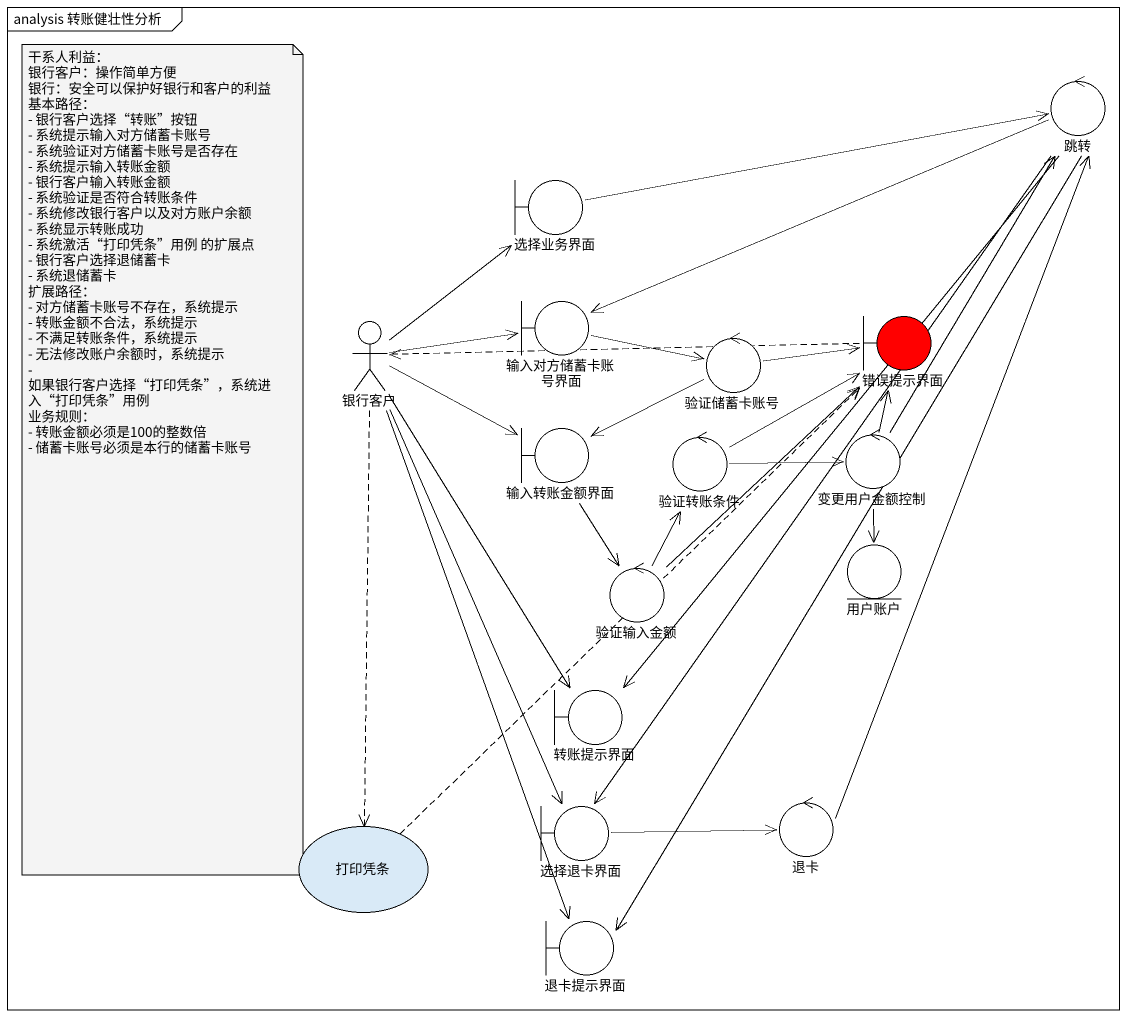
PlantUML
@startuml
mainframe analysis 转账健壮性分析
control 跳转
boundary 选择业务界面
boundary 输入对方储蓄卡账号界面
actor 银行客户
control 验证储蓄卡账号
boundary 错误提示界面 #FF0000
boundary 输入转账金额界面
control 验证转账条件
control 变更用户金额控制
control 验证输入金额
entity 用户账户
boundary 转账提示界面
usecase 打印凭条
boundary 选择退卡界面
control 退卡
boundary 退卡提示界面
跳转 -left-> 输入对方储蓄卡账号界面
跳转 --> 转账提示界面
跳转 --> 选择退卡界面
跳转 --> 退卡提示界面
选择业务界面 -right-> 跳转
输入对方储蓄卡账号界面 -right-> 验证储蓄卡账号
银行客户 -up-> 选择业务界面
银行客户 -right-> 输入对方储蓄卡账号界面
银行客户 -right-> 输入转账金额界面
银行客户 --> 转账提示界面
银行客户 ..> 打印凭条
银行客户 --> 选择退卡界面
银行客户 --> 退卡提示界面
验证储蓄卡账号 -right-> 错误提示界面
验证储蓄卡账号 -left-> 输入转账金额界面
错误提示界面 .left.> 银行客户
输入转账金额界面 --> 验证输入金额
验证转账条件 -right-> 错误提示界面
验证转账条件 -right-> 变更用户金额控制
变更用户金额控制 -up-> 跳转
变更用户金额控制 -up-> 错误提示界面
变更用户金额控制 --> 用户账户
验证输入金额 -up-> 错误提示界面
验证输入金额 -up-> 验证转账条件
打印凭条 .up.> 错误提示界面
选择退卡界面 -right-> 退卡
退卡 -up-> 跳转
note as N1
  干系人利益：
  银行客户：操作简单方便
  银行：安全可以保护好银行和客户的利益
  基本路径：
  - 银行客户选择“转账”按钮
  - 系统提示输入对方储蓄卡账号
  - 系统验证对方储蓄卡账号是否存在
  - 系统提示输入转账金额
  - 银行客户输入转账金额
  - 系统验证是否符合转账条件
  - 系统修改银行客户以及对方账户余额
  - 系统显示转账成功
  - 系统激活“打印凭条”用例 的扩展点
  - 银行客户选择退储蓄卡
  - 系统退储蓄卡
  扩展路径：
  - 对方储蓄卡账号不存在，系统提示
  - 转账金额不合法，系统提示
  - 不满足转账条件，系统提示
  - 无法修改账户余额时，系统提示
  - 如果银行客户选择“打印凭条”，系统进入“打印凭条”用例
  业务规则：
  - 转账金额必须是100的整数倍
  - 储蓄卡账号必须是本行的储蓄卡账号
end note
@enduml
